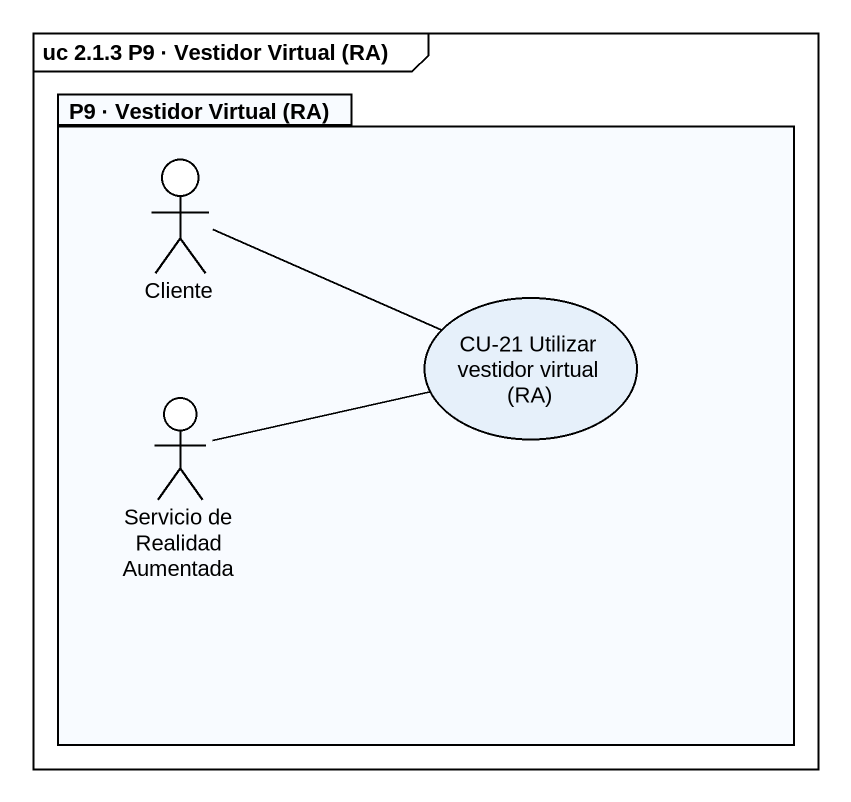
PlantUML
@startuml
mainframe uc 2.1.3 P9 · Vestidor Virtual (RA)
package "P9 · Vestidor Virtual (RA)" as P9_Vestidor_Virtual_RA {
  actor Cliente
  usecase "CU-21 Utilizar vestidor virtual (RA)" as CU_21_Utilizar_vestidor
  actor "Servicio de Realidad Aumentada" as Servicio_de_Realidad
}
Cliente -right- CU_21_Utilizar_vestidor
Servicio_de_Realidad -right- CU_21_Utilizar_vestidor
@enduml
